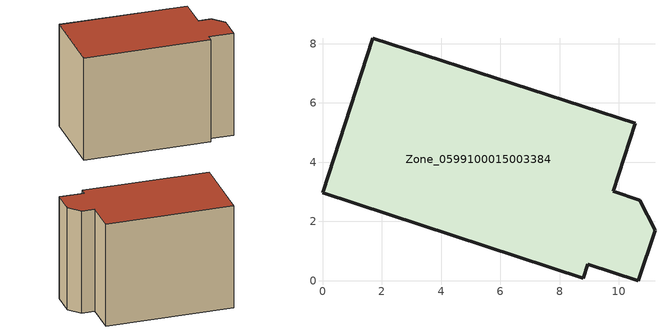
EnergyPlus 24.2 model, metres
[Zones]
Zone_0599100015003384
 floor ground (C_G): 0,2.97 1.7,8.18 10.55,5.32 9.81,3.02 10.71,2.72 11.22,1.71 10.66,0 8.95,0.56 8.79,0.09 z0.87
 wall outside (C_F): 1.7,8.18 0,2.97 8.79,0.09 8.95,0.56 10.66,0 11.22,1.71 10.71,2.72 9.81,3.02 10.55,5.32 1.7,8.18 z0.87:8.76
 roof outside (C_R): 11.22,1.71 10.71,2.72 9.81,3.02 10.55,5.32 1.7,8.18 0,2.97 8.79,0.09 8.95,0.56 10.66,0 z8.76
[BUILDING]
Pand.0599100015003384: North Axis=0; Terrain=City; Loads Convergence Tolerance Value=0.04; Temperature Convergence Tolerance Value=0.4; Solar Distribution=FullExterior; Maximum Number of Warmup Days=25; Minimum Number of Warmup Days=1
[Site:Location]
Rotterdam.The.Hague.AP_ZH_NLD Design_Conditions: Latitude=51.96; Longitude=4.45; Time Zone=1; Elevation=-4.5
[SITE:GROUNDTEMPERATURE:BUILDINGSURFACE]
18, 18, 18, 18, 18, 18, 18, 18, 18, 18, 18, 18
[MATERIAL] Thermal Absorptance=0.9; Solar Absorptance=0.7; Visible Absorptance=0.7
Name | Roughness | Thickness | Conductivity | Density | Specific Heat
G.TI.1965-1974 | MediumSmooth | 0.15 | 0.882353 | 540 | 1210
F.TI.1965-1974 | Rough | 0.3 | 0.697674 | 1920 | 840
R.TI.1965-1974 | MediumRough | 0.2 | 0.232558 | 1500 | 1000
[CONSTRUCTION]
C_G: G.TI.1965-1974
C_F: F.TI.1965-1974
C_R: R.TI.1965-1974
[ZONE]
Zone_0599100015003384: Type=1; Multiplier=1; Ceiling Height=Autocalculate; Volume=Autocalculate; Floor Area=autocalculate; Part of Total Floor Area=Yes
[ZONEINFILTRATION:DESIGNFLOWRATE]
Infil_Zone_0599100015003384: Zone or ZoneList or Space or SpaceList=Zone_0599100015003384; Schedule=AlwaysOn; Design Flow Rate Calculation Method=Flow/Area; Flow Rate per Floor Area=0.003; Constant Term Coefficient=1; Temperature Term Coefficient=0; Velocity Term Coefficient=0; Velocity Squared Term Coefficient=0
[HVACTEMPLATE:ZONE:IDEALLOADSAIRSYSTEM]
Zone_0599100015003384: Maximum Heating Supply Air Temperature=50; Minimum Cooling Supply Air Temperature=13; Maximum Heating Supply Air Humidity Ratio=0.0156; Minimum Cooling Supply Air Humidity Ratio=0.0077; Heating Limit=NoLimit; Cooling Limit=NoLimit; Dehumidification Control Type=ConstantSensibleHeatRatio; Cooling Sensible Heat Ratio=0.7; Dehumidification Setpoint=60; Humidification Control Type=None; Humidification Setpoint=30; Outdoor Air Method=None; Outdoor Air Flow Rate per Person=0.00944; Outdoor Air Flow Rate per Zone Floor Area=0; Outdoor Air Flow Rate per Zone=0; Demand Controlled Ventilation Type=None; Outdoor Air Economizer Type=NoEconomizer; Heat Recovery Type=None; Sensible Heat Recovery Effectiveness=0.7; Latent Heat Recovery Effectiveness=0.65
[ZONECONTROL:THERMOSTAT]
ThermostatControl_Zone_0599100015003384: Zone or ZoneList=Zone_0599100015003384; Control Type Schedule=DualSetpointControlType; Control 1=Thermostat_Zone_0599100015003384; Temperature Difference Between Cutout And Setpoint=0
[THERMOSTATSETPOINT:DUALSETPOINT]
Thermostat_Zone_0599100015003384: Heating Setpoint Temperature Schedule=HeatingSetpoint_Zone_0599100015003384; Cooling Setpoint Temperature Schedule=CoolingSetpoint_Zone_0599100015003384
[SCHEDULE:COMPACT]
HeatingSetpoint_Zone_0599100015003384: Through: 12/31, For: AllDays, Until: 24:00, 21
CoolingSetpoint_Zone_0599100015003384: Through: 12/31, For: AllDays, Until: 24:00, 24
DualSetpointControlType: Through: 12/31, For: AllDays, Until: 24:00, 4
AlwaysOn: Through: 12/31, For: AllDays, Until: 24:00, 1
